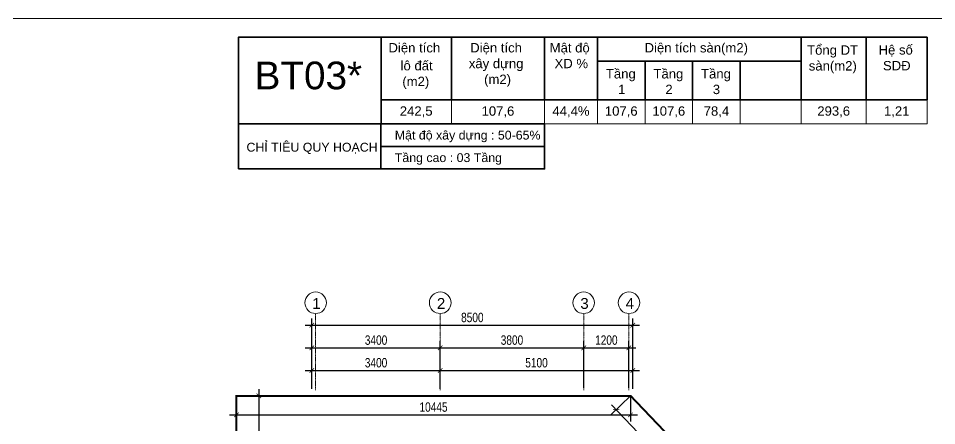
# Model space of a CAD drawing. Header units: millimetres. Extents: x 33748 to 451939, y -263262 to 62681.
# Drawn here: x 202333 to 226657, y -112983 to -102183 of the extents above; entities that cross this region are included whole.
import ezdxf
from ezdxf.enums import TextEntityAlignment as Align
from ezdxf.xclip import XClip

# ---------------------------------------------------------------- set-up
doc = ezdxf.new("R2010")
doc.units = ezdxf.units.MM
doc.header["$PDMODE"] = 98
doc.linetypes.add('CENTER', pattern=[50.8, 31.75, -6.35, 6.35, -6.35])
doc.linetypes.add('HIDDEN', pattern=[0.375, 0.25, -0.125])
doc.layers.get('Defpoints').update_dxf_attribs({"color": 202, "lineweight": 13})
for name, color, linetype, lineweight in [('-CENTER', 143, 'CENTER', 13), ('-KH', 143, 'Continuous', 13), ('-LINE1', 7, 'Continuous', 18), ('-RANH GIOI KHU DAT', 12, 'CENTER', 18), ('-TEXT', 7, 'Continuous', 15), ('-WALL', 4, 'Continuous', 35)]:
    doc.layers.add(name, color=color, linetype=linetype, lineweight=lineweight)
doc.layers.add('12. NET DIM', color=9, linetype='Continuous')
doc.styles.add('1', font='arial.ttf')
doc.styles.add('AVANH', font='', dxfattribs={"width": 0.8})
doc.styles.get("Standard").update_dxf_attribs({"font": 'arial.ttf'})
doc.styles.get('AVANH').set_extended_font_data('.VnAvantH')
doc.dimstyles.new('C_100A3', dxfattribs={"dimscale": 100, "dimtxt": 2.5, "dimasz": 1.2, "dimexe": 1.8, "dimexo": 0, "dimgap": 0.75, "dimtad": 1, "dimdec": 0, "dimzin": 0, "dimdsep": 46, "dimtxsty": 'AVANH', "dimblk": 'ARCHTICK', "dimcen": 0, "dimdle": 1.8, "dimclrd": 256, "dimclre": 256, "dimclrt": 7, "dimadec": 0, "dimazin": 0, "dimtfac": 0.0001, "dimtdec": 0, "dimtix": 1, "dimtmove": 2, "dimatfit": 3, "dimldrblk": 'ARCHTICK', "dimfxl": 1.8, "dimtolj": 1, "dimtzin": 0, "dimarcsym": 0})

# ---------------------------------------------------------------- blocks, each defined once
blk = doc.blocks.new('A$C37A47670')
at = {"layer": '-WALL'}
for p, q in [((0, 1905), (16565, 1905)), ((0, 1905), (0, 0)), ((2134, 1905), (2134, 0)), ((4959, 1905), (4959, 0)), ((6565, 1905), (6565, 0)), ((12744, 1905), (12744, 0)), ((14715, 1905), (14715, 0)), ((16565, 1905), (16565, 0)), ((6565, 1180), (12744, 1180)), ((8008, 1180), (8008, 0)), ((9451, 1180), (9451, 0)), ((10894, 1180), (10894, 0)), ((0, 0), (16565, 0))]:
    blk.add_line(p, q, dxfattribs=at)
for s, height, p in [('Diện tích', 284.5, (227, 1443)), ('Diện tích', 284.5, (2706, 1443)), ('Mật độ', 284.5, (5115, 1443)), ('Diện tích sàn(m2)', 284.48, (7994, 1443)), ('Tổng DT', 284.5, (12923, 1373)), ('Hệ số', 284.5, (15091, 1378)), (' lô đất', 284.5, (484, 899)), ('xây dựng', 284.5, (2663, 964)), ('XD %%%', 284.5, (5263, 964)), ('sàn(m2)', 284.5, (12973, 894)), ('SDĐ', 284.5, (15223, 899)), ('Tầng', 284.5, (6820, 653)), ('Tầng', 284.5, (8263, 653)), ('Tầng', 284.5, (9706, 653)), ('(m2)', 284.5, (647, 420)), ('(m2)', 284.5, (3127, 485)), ('1', 284, (7192, 178)), ('2', 284, (8624, 178)), ('3', 284, (10063, 178))]:
    blk.add_text(s, height=height, dxfattribs=at).set_placement(p)
blk = doc.blocks.new('A$Cc865fbe0')
at = {"layer": '-WALL'}
for points in [[(0, 0), (3775, 0), (3775, 1194), (0, 1194)], [(3775, 597), (8107, 597), (8107, 1194), (3775, 1194)], [(3775, 0), (8107, 0), (8107, 597), (3775, 597)]]:
    blk.add_lwpolyline(points, close=True, dxfattribs=at)
for s, p in [('Mật độ xây dựng : 50-65%%%', (4141, 778)), ('CHỈ TIÊU QUY HOẠCH', (212, 458)), ('Tầng cao : 03 Tầng', (4141, 181))]:
    blk.add_text(s, height=234.37, dxfattribs=at).set_placement(p)
blk = doc.blocks.new('_ARCHTICK')
at = {"const_width": 0.15}
blk.add_lwpolyline([(-0.5, -0.5), (0.5, 0.5)], dxfattribs=at)
blk = doc.blocks.new('*D1505')
at = {"layer": '12. NET DIM', "lineweight": -2, "transparency": 16777216}
for p, q in [((210108, -112010), (210108, -111340)), ((213508, -112010), (213508, -111340)), ((209928, -111520), (213688, -111520))]:
    blk.add_line(p, q, dxfattribs=at)
at = {"layer": 'Defpoints', "color": 0, "transparency": 16777216}
for p in [(213508, -111520), (210108, -112010), (213508, -112010)]:
    blk.add_point(p, dxfattribs=at)
at = {"layer": '12. NET DIM', "lineweight": -2, "transparency": 16777216, "xscale": 120, "yscale": 120, "zscale": 120, "rotation": 180}
blk.add_blockref('_ARCHTICK', (210108, -111520), dxfattribs=at)
at = {"layer": '12. NET DIM', "lineweight": -2, "transparency": 16777216, "xscale": 120, "yscale": 120, "zscale": 120}
blk.add_blockref('_ARCHTICK', (213508, -111520), dxfattribs=at)
at = {"layer": '12. NET DIM', "color": 7, "transparency": 16777216, "insert": (211808, -111316), "char_height": 250, "attachment_point": 5, "style": 'AVANH'}
blk.add_mtext('\\A1;3400', dxfattribs=at)
blk = doc.blocks.new('*D1506')
at = {"layer": '12. NET DIM', "lineweight": -2, "transparency": 16777216}
for p, q in [((213508, -112010), (213508, -111340)), ((218607, -112010), (218607, -111340)), ((213328, -111520), (218787, -111520))]:
    blk.add_line(p, q, dxfattribs=at)
at = {"layer": 'Defpoints', "color": 0, "transparency": 16777216}
for p in [(218607, -111520), (213508, -112010), (218607, -112010)]:
    blk.add_point(p, dxfattribs=at)
at = {"layer": '12. NET DIM', "lineweight": -2, "transparency": 16777216, "xscale": 120, "yscale": 120, "zscale": 120, "rotation": 180}
blk.add_blockref('_ARCHTICK', (213508, -111520), dxfattribs=at)
at = {"layer": '12. NET DIM', "lineweight": -2, "transparency": 16777216, "xscale": 120, "yscale": 120, "zscale": 120}
blk.add_blockref('_ARCHTICK', (218607, -111520), dxfattribs=at)
at = {"layer": '12. NET DIM', "color": 7, "transparency": 16777216, "insert": (216058, -111316), "char_height": 250, "attachment_point": 5, "style": 'AVANH'}
blk.add_mtext('\\A1;5100', dxfattribs=at)
blk = doc.blocks.new('*D1507')
at = {"layer": '12. NET DIM', "lineweight": -2, "transparency": 16777216}
for p, q in [((209928, -110920), (213688, -110920)), ((210108, -111976), (210108, -110740)), ((213508, -111976), (213508, -110740))]:
    blk.add_line(p, q, dxfattribs=at)
at = {"layer": 'Defpoints', "color": 0, "transparency": 16777216}
for p in [(213508, -110920), (210108, -111976), (213508, -111976)]:
    blk.add_point(p, dxfattribs=at)
at = {"layer": '12. NET DIM', "lineweight": -2, "transparency": 16777216, "xscale": 120, "yscale": 120, "zscale": 120, "rotation": 180}
blk.add_blockref('_ARCHTICK', (210108, -110920), dxfattribs=at)
at = {"layer": '12. NET DIM', "lineweight": -2, "transparency": 16777216, "xscale": 120, "yscale": 120, "zscale": 120}
blk.add_blockref('_ARCHTICK', (213508, -110920), dxfattribs=at)
at = {"layer": '12. NET DIM', "color": 7, "transparency": 16777216, "insert": (211808, -110716), "char_height": 250, "attachment_point": 5, "style": 'AVANH'}
blk.add_mtext('\\A1;3400', dxfattribs=at)
blk = doc.blocks.new('*D1508')
at = {"layer": '12. NET DIM', "lineweight": -2, "transparency": 16777216}
for p, q in [((210108, -111976), (210108, -110140)), ((218607, -111976), (218607, -110140)), ((209928, -110320), (218787, -110320))]:
    blk.add_line(p, q, dxfattribs=at)
at = {"layer": 'Defpoints', "color": 0, "transparency": 16777216}
for p in [(218607, -110320), (210108, -111976), (218607, -111976)]:
    blk.add_point(p, dxfattribs=at)
at = {"layer": '12. NET DIM', "lineweight": -2, "transparency": 16777216, "xscale": 120, "yscale": 120, "zscale": 120, "rotation": 180}
blk.add_blockref('_ARCHTICK', (210108, -110320), dxfattribs=at)
at = {"layer": '12. NET DIM', "lineweight": -2, "transparency": 16777216, "xscale": 120, "yscale": 120, "zscale": 120}
blk.add_blockref('_ARCHTICK', (218607, -110320), dxfattribs=at)
at = {"layer": '12. NET DIM', "color": 7, "transparency": 16777216, "insert": (214358, -110116), "char_height": 250, "attachment_point": 5, "style": 'AVANH'}
blk.add_mtext('\\A1;8500', dxfattribs=at)
blk = doc.blocks.new('*D1509')
at = {"layer": '12. NET DIM', "lineweight": -2, "transparency": 16777216}
for p, q in [((213328, -110920), (217488, -110920)), ((213508, -111976), (213508, -110740)), ((217308, -111976), (217308, -110740))]:
    blk.add_line(p, q, dxfattribs=at)
at = {"layer": 'Defpoints', "color": 0, "transparency": 16777216}
for p in [(217308, -110920), (213508, -111976), (217308, -111976)]:
    blk.add_point(p, dxfattribs=at)
at = {"layer": '12. NET DIM', "lineweight": -2, "transparency": 16777216, "xscale": 120, "yscale": 120, "zscale": 120, "rotation": 180}
blk.add_blockref('_ARCHTICK', (213508, -110920), dxfattribs=at)
at = {"layer": '12. NET DIM', "lineweight": -2, "transparency": 16777216, "xscale": 120, "yscale": 120, "zscale": 120}
blk.add_blockref('_ARCHTICK', (217308, -110920), dxfattribs=at)
at = {"layer": '12. NET DIM', "color": 7, "transparency": 16777216, "insert": (215408, -110716), "char_height": 250, "attachment_point": 5, "style": 'AVANH'}
blk.add_mtext('\\A1;3800', dxfattribs=at)
blk = doc.blocks.new('*D1510')
at = {"layer": '12. NET DIM', "lineweight": -2, "transparency": 16777216}
for p, q in [((217128, -110920), (218687, -110920)), ((217308, -111976), (217308, -110740)), ((218507, -111976), (218507, -110740))]:
    blk.add_line(p, q, dxfattribs=at)
at = {"layer": 'Defpoints', "color": 0, "transparency": 16777216}
for p in [(218507, -110920), (217308, -111976), (218507, -111976)]:
    blk.add_point(p, dxfattribs=at)
at = {"layer": '12. NET DIM', "lineweight": -2, "transparency": 16777216, "xscale": 120, "yscale": 120, "zscale": 120, "rotation": 180}
blk.add_blockref('_ARCHTICK', (217308, -110920), dxfattribs=at)
at = {"layer": '12. NET DIM', "lineweight": -2, "transparency": 16777216, "xscale": 120, "yscale": 120, "zscale": 120}
blk.add_blockref('_ARCHTICK', (218507, -110920), dxfattribs=at)
at = {"layer": '12. NET DIM', "color": 7, "transparency": 16777216, "insert": (217908, -110716), "char_height": 250, "attachment_point": 5, "style": 'AVANH'}
blk.add_mtext('\\A1;1200', dxfattribs=at)
blk = doc.blocks.new('*D1521')
at = {"layer": '12. NET DIM', "lineweight": -2, "transparency": 16777216}
for p, q in [((208704, -112014), (208704, -132374)), ((208108, -112194), (208884, -112194)), ((208108, -132194), (208884, -132194))]:
    blk.add_line(p, q, dxfattribs=at)
at = {"layer": 'Defpoints', "color": 0, "transparency": 16777216}
for p in [(208108, -112194), (208108, -132194), (208704, -132194)]:
    blk.add_point(p, dxfattribs=at)
at = {"layer": '12. NET DIM', "lineweight": -2, "transparency": 16777216, "xscale": 120, "yscale": 120, "zscale": 120}
for p, rotation in [((208704, -112194), 90), ((208704, -132194), 270)]:
    blk.add_blockref('_ARCHTICK', p, dxfattribs=dict(at, rotation=rotation))
at = {"layer": '12. NET DIM', "color": 7, "transparency": 16777216, "insert": (208500, -122194), "char_height": 250, "attachment_point": 5, "rotation": 90, "style": 'AVANH'}
blk.add_mtext('\\A1;20000', dxfattribs=at)
blk = doc.blocks.new('*D1524')
at = {"layer": '12. NET DIM', "lineweight": -2, "transparency": 16777216}
for p, q in [((208108, -112194), (208108, -112876)), ((218552, -112194), (218552, -112876)), ((207928, -112696), (218732, -112696))]:
    blk.add_line(p, q, dxfattribs=at)
at = {"layer": 'Defpoints', "color": 0, "transparency": 16777216}
for p in [(208108, -112194), (218552, -112194), (218552, -112696)]:
    blk.add_point(p, dxfattribs=at)
at = {"layer": '12. NET DIM', "lineweight": -2, "transparency": 16777216, "xscale": 120, "yscale": 120, "zscale": 120, "rotation": 180}
blk.add_blockref('_ARCHTICK', (208108, -112696), dxfattribs=at)
at = {"layer": '12. NET DIM', "lineweight": -2, "transparency": 16777216, "xscale": 120, "yscale": 120, "zscale": 120}
blk.add_blockref('_ARCHTICK', (218552, -112696), dxfattribs=at)
at = {"layer": '12. NET DIM', "color": 7, "transparency": 16777216, "insert": (213330, -112491), "char_height": 250, "attachment_point": 5, "style": 'AVANH'}
blk.add_mtext('\\A1;10445', dxfattribs=at)
blk = doc.blocks.new('*D1525')
at = {"layer": '12. NET DIM', "lineweight": -2, "transparency": 16777216}
for p, q in [((218552, -112194), (218039, -112684)), ((218045, -112429), (221152, -115687)), ((221411, -115191), (220897, -115681))]:
    blk.add_line(p, q, dxfattribs=at)
at = {"layer": 'Defpoints', "color": 0, "transparency": 16777216}
for p in [(218552, -112194), (221411, -115191), (221028, -115556)]:
    blk.add_point(p, dxfattribs=at)
at = {"layer": '12. NET DIM', "lineweight": -2, "transparency": 16777216, "xscale": 120, "yscale": 120, "zscale": 120}
for p, rotation in [((218169, -112560), 133.6480678681033), ((221028, -115556), 313.6480678681032)]:
    blk.add_blockref('_ARCHTICK', p, dxfattribs=dict(at, rotation=rotation))
at = {"layer": '12. NET DIM', "color": 7, "transparency": 16777216, "insert": (219743, -113920), "char_height": 250, "attachment_point": 5, "rotation": 313.6481, "style": 'AVANH'}
blk.add_mtext('\\A1;4141', dxfattribs=at)
blk = doc.blocks.new('*T258')
at = {"layer": '-LINE1', "linetype": 'ByBlock', "lineweight": -2, "transparency": 16777216}
for p, q in [((0, 0), (176.96, 0)), ((0, 0), (0, -25.17)), ((16.05, 0), (16.05, -25.17)), ((34.58, 0), (34.58, -25.17)), ((59.1, 0), (59.1, -25.17)), ((73.04, 0), (73.04, -25.17)), ((85.57, 0), (85.57, -25.17)), ((98.09, 0), (98.09, -25.17)), ((110.62, 0), (110.62, -25.17)), ((126.68, 0), (126.68, -25.17)), ((143.79, 0), (143.79, -25.17)), ((159.84, 0), (159.84, -25.17)), ((176.96, 0), (176.96, -25.17)), ((0, -6.29), (176.96, -6.29)), ((0, -12.59), (176.96, -12.59)), ((0, -18.88), (176.96, -18.88)), ((0, -25.17), (176.96, -25.17))]:
    blk.add_line(p, q, dxfattribs=at)
at = {"layer": '-LINE1', "color": 0, "transparency": 16777216, "char_height": 2.4694}
for s, insert, width, attachment_point in [('{\\fArial|b1|i0|c0;M1 BT', (1.5, -4.79), 13.055, 7), ('{\\fArial|b0|i0|c0;250', (25.32, -3.15), 15.5244, 5), ('{\\fArial|b0|i0|c0;117,6', (46.84, -3.15), 21.5217, 5), ('{\\fArial|b0|i0|c0;47,0%', (66.07, -3.15), 10.9383, 5), ('{\\fArial|b0|i0|c0;117,6', (79.3, -3.15), 9.5272, 5), ('{\\fArial|b0|i0|c0;117,6', (91.83, -3.15), 9.5272, 5), ('{\\fArial|b0|i0|c0;79,3', (104.36, -3.15), 9.5272, 5), ('{\\fArial|b0|i0|c0;314,5', (135.23, -3.15), 14.1133, 5), ('{\\fArial|b0|i0|c0;1,26', (151.82, -3.15), 13.055, 5), ('{\\fArial|b1|i0|c0;49', (168.4, -3.15), 14.1133, 5), ('{\\fArial|b0|i0|c0;', (112.12, -4.79), 13.055, 7), ('{\\fArial|b1|i0|c0;M2 BT', (1.5, -11.09), 13.055, 7), ('{\\fArial|b0|i0|c0;328', (25.32, -9.44), 15.5244, 5), ('{\\fArial|b0|i0|c0;135,5', (46.84, -9.44), 21.5217, 5), ('{\\fArial|b0|i0|c0;41,3%', (66.07, -9.44), 10.9383, 5), ('{\\fArial|b0|i0|c0;135,5', (79.3, -9.44), 9.5272, 5), ('{\\fArial|b0|i0|c0;135,5', (91.83, -9.44), 9.5272, 5), ('{\\fArial|b0|i0|c0;92,6', (104.36, -9.44), 9.5272, 5), ('{\\fArial|b0|i0|c0;363,6', (135.23, -9.44), 14.1133, 5), ('{\\fArial|b0|i0|c0;1,11', (151.82, -9.44), 13.055, 5), ('{\\fArial|b1|i0|c0;6', (168.4, -9.44), 14.1133, 5), ('{\\fArial|b0|i0|c0;', (112.12, -11.09), 13.055, 7), ('{\\fArial|b0|i0|c0;242,5', (25.32, -15.73), 15.5244, 5), ('{\\fArial|b0|i0|c0;107,6', (46.84, -15.73), 21.5217, 5), ('{\\fArial|b0|i0|c0;44,4%', (66.07, -15.73), 10.9383, 5), ('{\\fArial|b0|i0|c0;107,6', (79.3, -15.73), 9.5272, 5), ('{\\fArial|b0|i0|c0;107,6', (91.83, -15.73), 9.5272, 5), ('{\\fArial|b0|i0|c0;78,4', (104.36, -15.73), 9.5272, 5), ('{\\fArial|b0|i0|c0;293,6', (135.23, -15.73), 14.1133, 5), ('{\\fArial|b0|i0|c0;1,21', (151.82, -15.73), 13.055, 5), ('{\\fArial|b1|i0|c0;2', (168.4, -15.73), 14.1133, 5), ('{\\fArial|b1|i0|c0;M3 BT', (1.5, -17.38), 13.055, 7), ('{\\fArial|b0|i0|c0;', (112.12, -17.38), 13.055, 7), ('{\\fArial|b1|i0|c0;M4 BT', (1.5, -23.67), 13.055, 7), ('{\\fArial|b0|i0|c0;367,5', (25.32, -22.02), 15.5244, 5), ('{\\fArial|b0|i0|c0;140', (46.84, -22.02), 21.5217, 5), ('{\\fArial|b0|i0|c0;38,1%', (66.07, -22.02), 10.9383, 5), ('{\\fArial|b0|i0|c0;140', (79.3, -22.02), 9.5272, 5), ('{\\fArial|b0|i0|c0;134', (91.83, -22.02), 9.5272, 5), ('{\\fArial|b0|i0|c0;87', (104.36, -22.02), 9.5272, 5), ('{\\fArial|b0|i0|c0;361', (135.23, -22.02), 14.1133, 5), ('{\\fArial|b0|i0|c0;0,98', (151.82, -22.02), 13.055, 5), ('{\\fArial|b1|i0|c0;2', (168.4, -22.02), 14.1133, 5), ('{\\fArial|b0|i0|c0;', (112.12, -23.67), 13.055, 7)]:
    blk.add_mtext(s, dxfattribs=dict(at, insert=insert, width=width, attachment_point=attachment_point))
blk = doc.blocks.new('Bang tk')
blk.add_blockref('*T258', (0, 25.17))

msp = doc.modelspace()

# ---------------------------------------------------------------- linework, layer by layer
at = {"layer": '-CENTER', "ltscale": 0.1}
for p, q in [((210207.8, -112044.2), (210207.8, -110010.3)), ((213507.8, -112044.2), (213507.8, -110010.3)), ((217307.8, -112044.2), (217307.8, -110010.3)), ((218507.5, -112044.2), (218507.5, -110010.3))]:
    msp.add_line(p, q, dxfattribs=at)
at = {"layer": '-KH'}
for centre in [(210207.8, -109724), (213507.8, -109724), (217307.8, -109724), (218507.5, -109724)]:
    msp.add_circle(centre, 286.3, dxfattribs=at)
at = {"layer": '-RANH GIOI KHU DAT', "linetype": 'HIDDEN', "ltscale": 10, "const_width": 50}
msp.add_lwpolyline([(220843.7, -127199.8), (221410.8, -115190.9), (218552.3, -112194.2), (208107.8, -112194.2), (208107.8, -132194.2), (215607.8, -132194.2)], close=True, dxfattribs=at)
at = {"layer": '-WALL'}
msp.add_lwpolyline([(211938.7, -102683.2), (208163.4, -102683.2), (208163.4, -104980.5), (211938.7, -104980.5)], close=True, dxfattribs=at)
at = {"layer": 'Defpoints'}
msp.add_lwpolyline([(226907.2, -135447.2), (226907.2, -102183.2), (179867.2, -102183.2), (179867.2, -135447.2)], close=True, dxfattribs=at)

# ---------------------------------------------------------------- block references
at = {"layer": '-CENTER'}
msp.add_blockref('A$Cc865fbe0', (208163.4, -106174.9), dxfattribs=at)
at = {"layer": '-TEXT'}
ref = msp.add_blockref('Bang tk', (210323.2, -105613.6), dxfattribs=dict(at, xscale=100.6227567843635, yscale=100.6227567843635, zscale=100.6227567843635))
XClip(ref).set_block_clipping_path([(16.055, 6.2925925926), (159.8444444444, 12.5851851852)])
at = {"layer": '-WALL', "xscale": 0.8734614304198234, "yscale": 0.8734614304198234, "zscale": 0.8734614304198234}
msp.add_blockref('A$C37A47670', (211938.7, -104347.3), dxfattribs=at)

# ---------------------------------------------------------------- texts
at = {"layer": '-TEXT', "color": 4, "style": '1'}
msp.add_text('BT03*', height=733.71, dxfattribs=at).set_placement((210013.6, -104284.2), align=Align.BOTTOM_CENTER)
at = {"layer": '-TEXT', "color": 2, "style": '1'}
for s, p in [('1', (210229.7, -109743.2)), ('2', (213529.7, -109743.2)), ('3', (217329.7, -109743.2)), ('4', (218529.3, -109743.2))]:
    msp.add_text(s, height=286.3, dxfattribs=at).set_placement(p, align=Align.MIDDLE_CENTER)

# ---------------------------------------------------------------- dimensions: what is measured, and where the dimension line sits
at = {"layer": '12. NET DIM'}
for base, p1, p2, picture, middle in [((218607.5, -110319.9), (210107.8, -111976.5), (218607.5, -111976.5), '*D1508', (214357.6, -110115.6)), ((213507.8, -110919.9), (210107.8, -111976.5), (213507.8, -111976.5), '*D1507', (211807.8, -110715.6)), ((217307.8, -110919.9), (213507.8, -111976.5), (217307.8, -111976.5), '*D1509', (215407.8, -110715.6)), ((218507.5, -110919.9), (217307.8, -111976.5), (218507.5, -111976.5), '*D1510', (217907.6, -110715.6)), ((213507.8, -111519.9), (210107.8, -112010.3), (213507.8, -112010.3), '*D1505', (211807.8, -111315.6)), ((218607.5, -111519.9), (213507.8, -112010.3), (218607.5, -112010.3), '*D1506', (216057.6, -111315.6)), ((218552.3362, -112695.6714), (208107.8083, -112194.1907), (218552.3362, -112194.1907), '*D1524', (213330.0722, -112491.3753))]:
    dim = msp.add_linear_dim(base=base, p1=p1, p2=p2, dimstyle='C_100A3', dxfattribs=at)
    dim.commit()
    dim.dimension.update_dxf_attribs({"geometry": picture, "text_midpoint": middle})
dim = msp.add_linear_dim(base=(208704.4, -132194.2), p1=(208107.8, -112194.2), p2=(208107.8, -132194.2), angle=90, dimstyle='C_100A3', dxfattribs=at)
dim.commit()
dim.dimension.update_dxf_attribs({"geometry": '*D1521', "text_midpoint": (208500.1, -122194.2)})
dim = msp.add_aligned_dim(p1=(218552.3, -112194.2), p2=(221410.8, -115190.9), distance=-529.4, dimstyle='C_100A3', dxfattribs=at)
dim.commit()
dim.dimension.update_dxf_attribs({"geometry": '*D1525', "text_midpoint": (219743.2, -113919.9)})

doc.saveas('drawing.dxf')
